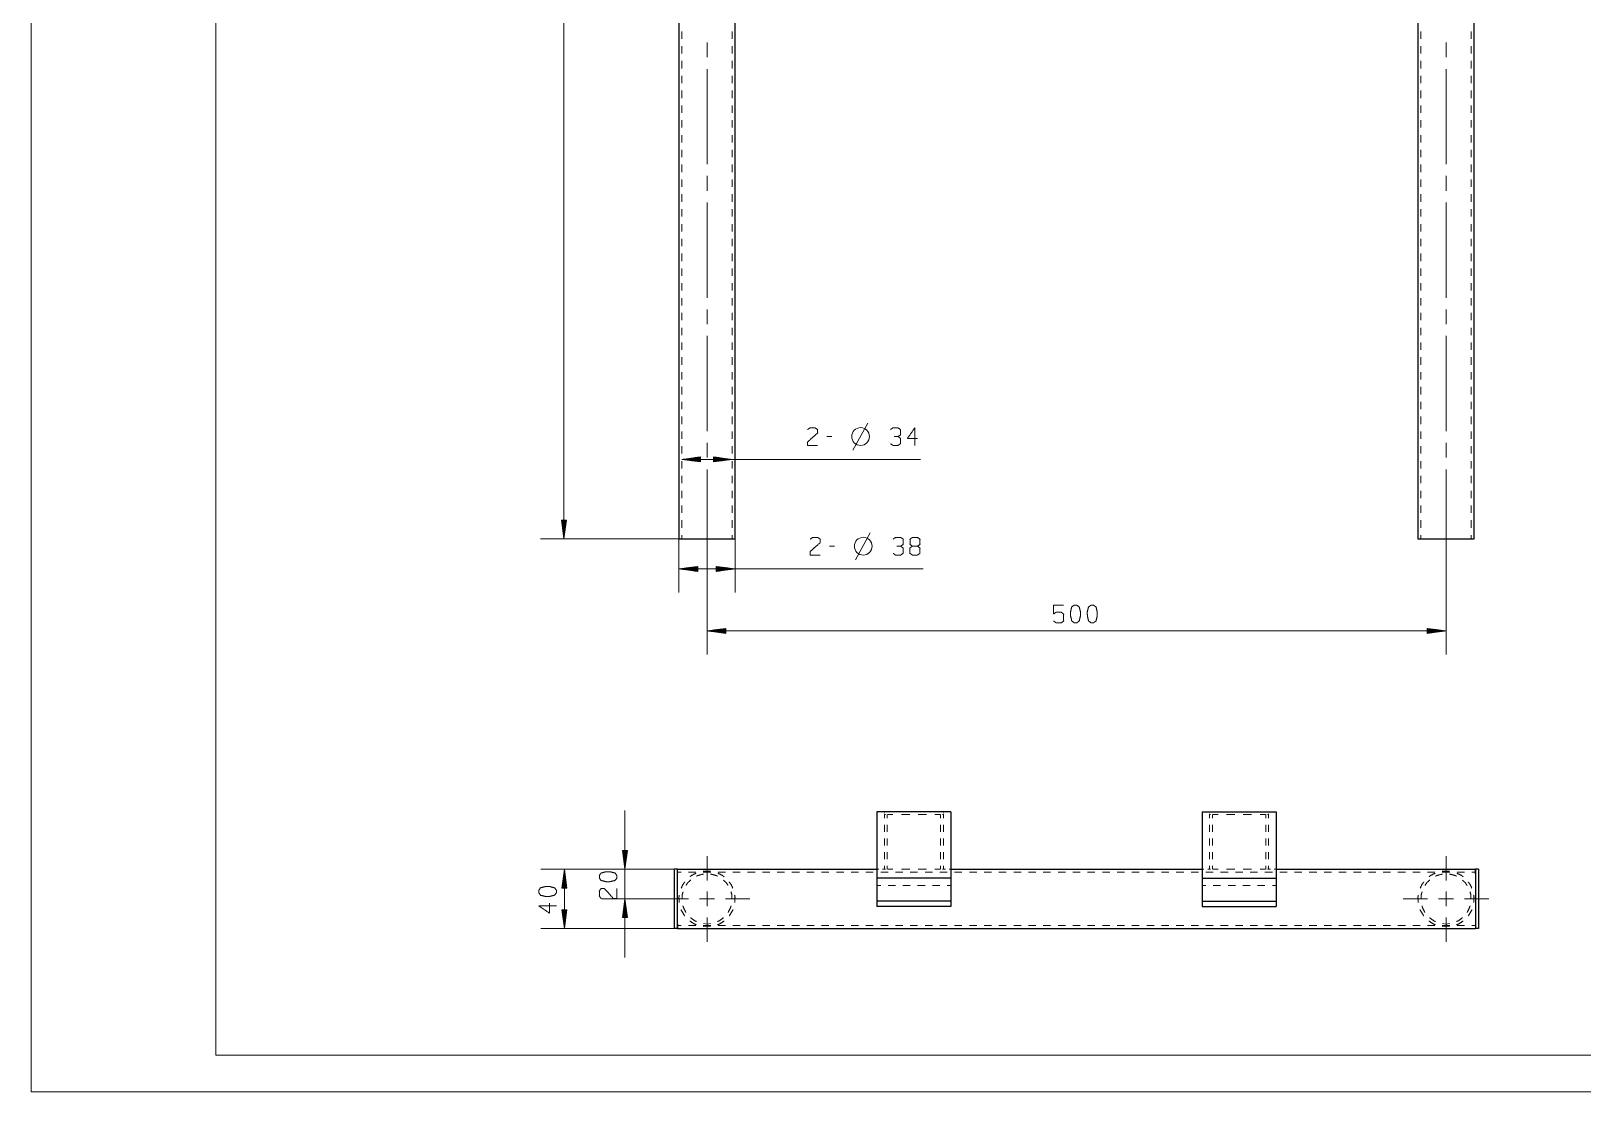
# Model space of a CAD drawing. Header units: millimetres. Extents: x 0 to 420, y 0 to 297.
# Drawn here: x 0 to 210, y 0 to 143.6 of the extents above; entities that cross this region are included whole.
import ezdxf

# ---------------------------------------------------------------- set-up
doc = ezdxf.new("R2010")
doc.units = ezdxf.units.MM
doc.layers.add('101', color=7, linetype='Continuous', true_color=0xffffff)

msp = doc.modelspace()

# ---------------------------------------------------------------- linework, layer by layer
at = {"layer": '101', "color": 133, "linetype": 'Continuous', "lineweight": 18}
for p, q in [((0, 297), (0, 0)), ((25, 292), (25, 5)), ((25, 5), (415, 5)), ((0, 0), (420, 0))]:
    msp.add_line(p, q, dxfattribs=at)
at = {"layer": '101', "color": 22, "linetype": 'Continuous', "lineweight": 18}
for p, q in [((72.1, 74.85), (72.1, 225.25)), ((90.61, 85.94), (88.07, 85.61)), ((88.07, 85.61), (90.61, 85.28)), ((88.07, 85.61), (120.37, 85.61)), ((90.61, 85.64), (88.26, 85.64)), ((90.61, 85.58), (88.26, 85.58)), ((90.61, 85.69), (88.65, 85.69)), ((90.61, 85.53), (88.65, 85.53)), ((90.61, 85.74), (89.03, 85.74)), ((90.61, 85.48), (89.03, 85.48)), ((90.61, 85.79), (89.42, 85.79)), ((90.61, 85.43), (89.42, 85.43)), ((90.61, 85.84), (89.8, 85.84)), ((90.61, 85.38), (89.8, 85.38)), ((90.61, 85.89), (90.19, 85.89)), ((90.61, 85.33), (90.19, 85.33)), ((90.61, 85.94), (90.58, 85.94)), ((90.61, 85.94), (90.58, 85.94)), ((90.61, 85.28), (90.58, 85.28)), ((90.61, 85.28), (90.58, 85.28)), ((90.61, 85.28), (90.61, 85.94)), ((92.33, 85.94), (92.36, 85.94)), ((92.33, 85.94), (92.36, 85.94)), ((92.33, 85.94), (92.33, 85.28)), ((94.87, 85.61), (92.33, 85.94)), ((92.33, 85.89), (92.75, 85.89)), ((92.33, 85.84), (93.13, 85.84)), ((92.33, 85.79), (93.52, 85.79)), ((92.33, 85.74), (93.9, 85.74)), ((92.33, 85.69), (94.29, 85.69)), ((92.33, 85.64), (94.67, 85.64)), ((92.33, 85.28), (94.87, 85.61)), ((92.33, 85.58), (94.67, 85.58)), ((92.33, 85.53), (94.29, 85.53)), ((92.33, 85.48), (93.9, 85.48)), ((92.33, 85.43), (93.52, 85.43)), ((92.33, 85.38), (93.13, 85.38)), ((92.33, 85.33), (92.75, 85.33)), ((92.33, 85.28), (92.36, 85.28)), ((92.33, 85.28), (92.36, 85.28)), ((72.44, 77.39), (71.77, 77.39)), ((71.77, 77.39), (72.1, 74.85)), ((71.77, 77.39), (71.77, 77.36)), ((71.77, 77.39), (71.77, 77.36)), ((71.82, 77.39), (71.82, 76.97)), ((71.87, 77.39), (71.87, 76.59)), ((71.93, 77.39), (71.93, 76.2)), ((71.98, 77.39), (71.98, 75.82)), ((72.03, 77.39), (72.03, 75.43)), ((72.08, 77.39), (72.08, 75.04)), ((72.1, 74.85), (72.44, 77.39)), ((72.13, 77.39), (72.13, 75.04)), ((72.18, 77.39), (72.18, 75.43)), ((72.23, 77.39), (72.23, 75.82)), ((72.28, 77.39), (72.28, 76.2)), ((72.33, 77.39), (72.33, 76.59)), ((72.38, 77.39), (72.38, 76.97)), ((72.43, 77.39), (72.43, 77.36)), ((72.43, 77.39), (72.43, 77.36)), ((87.67, 74.85), (68.93, 74.85)), ((87.67, 74.85), (87.67, 67.6)), ((95.27, 74.85), (95.27, 67.6)), ((90.21, 71.11), (87.67, 70.78)), ((87.67, 70.78), (120.72, 70.78)), ((87.67, 70.78), (90.21, 70.44)), ((90.21, 70.8), (87.86, 70.8)), ((90.21, 70.75), (87.86, 70.75)), ((90.21, 70.85), (88.25, 70.85)), ((90.21, 70.7), (88.25, 70.7)), ((90.21, 70.91), (88.63, 70.91)), ((90.21, 70.65), (88.63, 70.65)), ((90.21, 70.96), (89.02, 70.96)), ((90.21, 70.6), (89.02, 70.6)), ((90.21, 71.01), (89.4, 71.01)), ((90.21, 70.55), (89.4, 70.55)), ((90.21, 71.06), (89.79, 71.06)), ((90.21, 70.5), (89.79, 70.5)), ((90.21, 71.11), (90.18, 71.11)), ((90.21, 71.11), (90.18, 71.11)), ((90.21, 70.45), (90.18, 70.45)), ((90.21, 70.45), (90.18, 70.45)), ((90.21, 70.44), (90.21, 71.11)), ((91.47, 71.38), (91.47, 59.22)), ((92.73, 71.11), (92.76, 71.11)), ((92.73, 71.11), (92.76, 71.11)), ((92.73, 71.11), (92.73, 70.44)), ((95.27, 70.78), (92.73, 71.11)), ((92.73, 71.06), (93.15, 71.06)), ((92.73, 71.01), (93.53, 71.01)), ((92.73, 70.96), (93.92, 70.96)), ((92.73, 70.91), (94.3, 70.91)), ((92.73, 70.85), (94.69, 70.85)), ((92.73, 70.8), (95.07, 70.8)), ((92.73, 70.44), (95.27, 70.78)), ((92.73, 70.75), (95.07, 70.75)), ((92.73, 70.7), (94.69, 70.7)), ((92.73, 70.65), (94.3, 70.65)), ((92.73, 70.6), (93.92, 70.6)), ((92.73, 70.55), (93.53, 70.55)), ((92.73, 70.5), (93.15, 70.5)), ((92.73, 70.45), (92.76, 70.45)), ((92.73, 70.45), (92.76, 70.45)), ((191.47, 71.38), (191.47, 59.22)), ((94.01, 62.73), (91.47, 62.4)), ((91.47, 62.4), (191.47, 62.4)), ((91.47, 62.4), (94.01, 62.06)), ((94.01, 62.42), (91.66, 62.42)), ((94.01, 62.37), (91.66, 62.37)), ((94.01, 62.47), (92.05, 62.47)), ((94.01, 62.32), (92.05, 62.32)), ((94.01, 62.52), (92.43, 62.52)), ((94.01, 62.27), (92.43, 62.27)), ((94.01, 62.58), (92.82, 62.58)), ((94.01, 62.22), (92.82, 62.22)), ((94.01, 62.63), (93.2, 62.63)), ((94.01, 62.17), (93.2, 62.17)), ((94.01, 62.68), (93.59, 62.68)), ((94.01, 62.12), (93.59, 62.12)), ((94.01, 62.73), (93.98, 62.73)), ((94.01, 62.73), (93.98, 62.73)), ((94.01, 62.07), (93.98, 62.07)), ((94.01, 62.07), (93.98, 62.07)), ((94.01, 62.06), (94.01, 62.73)), ((191.47, 62.4), (188.93, 62.73)), ((188.93, 62.73), (188.93, 62.06)), ((188.93, 62.73), (188.96, 62.73)), ((188.93, 62.73), (188.96, 62.73)), ((188.93, 62.68), (189.35, 62.68)), ((188.93, 62.63), (189.73, 62.63)), ((188.93, 62.58), (190.12, 62.58)), ((188.93, 62.52), (190.5, 62.52)), ((188.93, 62.47), (190.89, 62.47)), ((188.93, 62.42), (191.27, 62.42)), ((188.93, 62.06), (191.47, 62.4)), ((188.93, 62.37), (191.27, 62.37)), ((188.93, 62.32), (190.89, 62.32)), ((188.93, 62.27), (190.5, 62.27)), ((188.93, 62.22), (190.12, 62.22)), ((188.93, 62.17), (189.73, 62.17)), ((188.93, 62.12), (189.35, 62.12)), ((188.93, 62.07), (188.96, 62.07)), ((188.93, 62.07), (188.96, 62.07)), ((80.37, 38.07), (80.37, 18.19)), ((80.03, 32.67), (80.37, 30.13)), ((80.7, 32.67), (80.03, 32.67)), ((80.04, 32.67), (80.04, 32.64)), ((80.04, 32.67), (80.04, 32.64)), ((80.09, 32.67), (80.09, 32.25)), ((80.14, 32.67), (80.14, 31.86)), ((80.19, 32.67), (80.19, 31.48)), ((80.24, 32.67), (80.24, 31.09)), ((80.29, 32.67), (80.29, 30.71)), ((80.34, 32.67), (80.34, 30.32)), ((80.37, 30.13), (80.7, 32.67)), ((80.39, 32.67), (80.39, 30.32)), ((80.45, 32.67), (80.45, 30.71)), ((80.5, 32.67), (80.5, 31.09)), ((80.55, 32.67), (80.55, 31.48)), ((80.6, 32.67), (80.6, 31.86)), ((80.65, 32.67), (80.65, 32.25)), ((80.7, 32.67), (80.7, 32.64)), ((80.7, 32.67), (80.7, 32.64)), ((87.07, 30.13), (69, 30.13)), ((72.18, 30.13), (71.84, 27.59)), ((72.1, 27.59), (72.1, 29.55)), ((72.15, 27.59), (72.15, 29.93)), ((72.51, 27.59), (72.18, 30.13)), ((72.18, 22.13), (72.18, 30.13)), ((72.2, 27.59), (72.2, 29.93)), ((72.25, 27.59), (72.25, 29.55)), ((87.07, 30.13), (77.19, 30.13)), ((71.84, 27.59), (72.51, 27.59)), ((71.85, 27.59), (71.85, 27.62)), ((71.85, 27.59), (71.85, 27.62)), ((71.9, 27.59), (71.9, 28.01)), ((71.95, 27.59), (71.95, 28.39)), ((72, 27.59), (72, 28.78)), ((72.05, 27.59), (72.05, 29.16)), ((72.31, 27.59), (72.31, 29.16)), ((72.36, 27.59), (72.36, 28.78)), ((72.41, 27.59), (72.41, 28.39)), ((72.46, 27.59), (72.46, 28.01)), ((72.51, 27.59), (72.51, 27.62)), ((72.51, 27.59), (72.51, 27.62)), ((85.67, 26.13), (77.19, 26.13)), ((80.37, 26.13), (80.03, 23.59)), ((80.29, 23.59), (80.29, 25.55)), ((80.34, 23.59), (80.34, 25.93)), ((80.7, 23.59), (80.37, 26.13)), ((80.39, 23.59), (80.39, 25.93)), ((80.45, 23.59), (80.45, 25.55)), ((72.51, 24.67), (71.84, 24.67)), ((71.84, 24.67), (72.18, 22.13)), ((71.85, 24.67), (71.85, 24.64)), ((71.85, 24.67), (71.85, 24.64)), ((71.9, 24.67), (71.9, 24.25)), ((71.95, 24.67), (71.95, 23.86)), ((72, 24.67), (72, 23.48)), ((72.05, 24.67), (72.05, 23.09)), ((72.1, 24.67), (72.1, 22.71)), ((72.15, 24.67), (72.15, 22.32)), ((72.18, 22.13), (72.51, 24.67)), ((72.2, 24.67), (72.2, 22.32)), ((72.25, 24.67), (72.25, 22.71)), ((72.31, 24.67), (72.31, 23.09)), ((72.36, 24.67), (72.36, 23.48)), ((72.41, 24.67), (72.41, 23.86)), ((72.46, 24.67), (72.46, 24.25)), ((72.51, 24.67), (72.51, 24.64)), ((72.51, 24.67), (72.51, 24.64)), ((80.03, 23.59), (80.7, 23.59)), ((80.04, 23.59), (80.04, 23.62)), ((80.04, 23.59), (80.04, 23.62)), ((80.09, 23.59), (80.09, 24.01)), ((80.14, 23.59), (80.14, 24.39)), ((80.19, 23.59), (80.19, 24.78)), ((80.24, 23.59), (80.24, 25.16)), ((80.5, 23.59), (80.5, 25.16)), ((80.55, 23.59), (80.55, 24.78)), ((80.6, 23.59), (80.6, 24.39)), ((80.65, 23.59), (80.65, 24.01)), ((80.7, 23.59), (80.7, 23.62)), ((80.7, 23.59), (80.7, 23.62)), ((87.07, 22.13), (69, 22.13))]:
    msp.add_line(p, q, dxfattribs=at)
at = {"layer": '101', "color": 92, "linetype": 'Continuous', "lineweight": 25}
for p, q in [((87.67, 225.25), (87.67, 74.85)), ((95.27, 74.85), (95.27, 225.25)), ((187.67, 225.25), (187.67, 74.85)), ((195.27, 74.85), (195.27, 225.25)), ((114.47, 37.93), (114.47, 29.93)), ((124.47, 37.93), (114.47, 37.93)), ((124.47, 37.93), (124.47, 29.93)), ((158.47, 37.93), (168.47, 37.93)), ((158.47, 37.93), (158.47, 29.93)), ((168.47, 37.93), (168.47, 29.93)), ((87.47, 30.13), (114.47, 30.13)), ((87.47, 22.73), (87.47, 29.53)), ((124.47, 30.13), (158.47, 30.13)), ((168.47, 30.13), (195.47, 30.13)), ((195.47, 29.53), (195.47, 22.73)), ((124.47, 28.93), (114.47, 28.93)), ((114.47, 28.34), (114.47, 25.81)), ((124.47, 28.34), (124.47, 25.81)), ((158.47, 28.93), (168.47, 28.93)), ((158.47, 28.34), (158.47, 25.81)), ((168.47, 28.34), (168.47, 25.81)), ((114.47, 25.81), (114.47, 25.1)), ((124.47, 25.81), (114.47, 25.81)), ((124.47, 25.81), (124.47, 25.1)), ((158.47, 25.81), (168.47, 25.81)), ((158.47, 25.81), (158.47, 25.1)), ((168.47, 25.81), (168.47, 25.1)), ((124.47, 25.1), (114.47, 25.1)), ((158.47, 25.1), (168.47, 25.1)), ((87.47, 22.13), (195.47, 22.13))]:
    msp.add_line(p, q, dxfattribs=at)
at = {"layer": '101', "color": 53, "linetype": 'Continuous', "lineweight": 18}
for p, q in [((88.07, 143.53), (88.07, 142.53)), ((94.87, 142.53), (94.87, 143.53)), ((188.07, 143.53), (188.07, 142.53)), ((194.87, 142.53), (194.87, 143.53)), ((88.07, 141.53), (88.07, 140.53)), ((94.87, 140.53), (94.87, 141.53)), ((188.07, 141.53), (188.07, 140.53)), ((194.87, 140.53), (194.87, 141.53)), ((88.07, 139.52), (88.07, 138.52)), ((94.87, 138.52), (94.87, 139.52)), ((188.07, 139.52), (188.07, 138.52)), ((194.87, 138.52), (194.87, 139.52)), ((88.07, 137.52), (88.07, 136.52)), ((94.87, 136.52), (94.87, 137.52)), ((188.07, 137.52), (188.07, 136.52)), ((194.87, 136.52), (194.87, 137.52)), ((88.07, 135.51), (88.07, 134.51)), ((94.87, 134.51), (94.87, 135.51)), ((188.07, 135.51), (188.07, 134.51)), ((194.87, 134.51), (194.87, 135.51)), ((88.07, 133.51), (88.07, 132.5)), ((94.87, 132.5), (94.87, 133.51)), ((188.07, 133.51), (188.07, 132.5)), ((194.87, 132.5), (194.87, 133.51)), ((88.07, 131.5), (88.07, 130.5)), ((94.87, 130.5), (94.87, 131.5)), ((188.07, 131.5), (188.07, 130.5)), ((194.87, 130.5), (194.87, 131.5)), ((88.07, 129.5), (88.07, 128.49)), ((94.87, 128.49), (94.87, 129.5)), ((188.07, 129.5), (188.07, 128.49)), ((194.87, 128.49), (194.87, 129.5)), ((88.07, 127.49), (88.07, 126.49)), ((94.87, 126.49), (94.87, 127.49)), ((188.07, 127.49), (188.07, 126.49)), ((194.87, 126.49), (194.87, 127.49)), ((88.07, 125.49), (88.07, 124.48)), ((94.87, 124.48), (94.87, 125.49)), ((188.07, 125.49), (188.07, 124.48)), ((194.87, 124.48), (194.87, 125.49)), ((88.07, 123.48), (88.07, 122.48)), ((94.87, 122.48), (94.87, 123.48)), ((188.07, 123.48), (188.07, 122.48)), ((194.87, 122.48), (194.87, 123.48)), ((88.07, 121.48), (88.07, 120.47)), ((94.87, 120.47), (94.87, 121.48)), ((188.07, 121.48), (188.07, 120.47)), ((194.87, 120.47), (194.87, 121.48)), ((88.07, 119.47), (88.07, 118.47)), ((94.87, 118.47), (94.87, 119.47)), ((188.07, 119.47), (188.07, 118.47)), ((194.87, 118.47), (194.87, 119.47)), ((88.07, 117.46), (88.07, 116.46)), ((94.87, 116.46), (94.87, 117.46)), ((188.07, 117.46), (188.07, 116.46)), ((194.87, 116.46), (194.87, 117.46)), ((88.07, 115.46), (88.07, 114.46)), ((88.07, 113.45), (88.07, 112.45)), ((94.87, 114.46), (94.87, 115.46)), ((94.87, 112.45), (94.87, 113.45)), ((188.07, 115.46), (188.07, 114.46)), ((188.07, 113.45), (188.07, 112.45)), ((194.87, 114.46), (194.87, 115.46)), ((194.87, 112.45), (194.87, 113.45)), ((88.07, 111.45), (88.07, 110.45)), ((94.87, 110.45), (94.87, 111.45)), ((188.07, 111.45), (188.07, 110.45)), ((194.87, 110.45), (194.87, 111.45)), ((88.07, 109.44), (88.07, 108.44)), ((94.87, 108.44), (94.87, 109.44)), ((188.07, 109.44), (188.07, 108.44)), ((194.87, 108.44), (194.87, 109.44)), ((88.07, 107.44), (88.07, 106.44)), ((94.87, 106.44), (94.87, 107.44)), ((188.07, 107.44), (188.07, 106.44)), ((194.87, 106.44), (194.87, 107.44)), ((88.07, 105.43), (88.07, 104.43)), ((94.87, 104.43), (94.87, 105.43)), ((188.07, 105.43), (188.07, 104.43)), ((194.87, 104.43), (194.87, 105.43)), ((88.07, 103.43), (88.07, 102.42)), ((94.87, 102.42), (94.87, 103.43)), ((188.07, 103.43), (188.07, 102.42)), ((194.87, 102.42), (194.87, 103.43)), ((88.07, 101.42), (88.07, 100.42)), ((94.87, 100.42), (94.87, 101.42)), ((188.07, 101.42), (188.07, 100.42)), ((194.87, 100.42), (194.87, 101.42)), ((88.07, 99.42), (88.07, 98.41)), ((94.87, 98.41), (94.87, 99.42)), ((188.07, 99.42), (188.07, 98.41)), ((194.87, 98.41), (194.87, 99.42)), ((88.07, 97.41), (88.07, 96.41)), ((94.87, 96.41), (94.87, 97.41)), ((188.07, 97.41), (188.07, 96.41)), ((194.87, 96.41), (194.87, 97.41)), ((88.07, 95.41), (88.07, 94.4)), ((94.87, 94.4), (94.87, 95.41)), ((188.07, 95.41), (188.07, 94.4)), ((194.87, 94.4), (194.87, 95.41)), ((88.07, 93.4), (88.07, 92.4)), ((94.87, 92.4), (94.87, 93.4)), ((188.07, 93.4), (188.07, 92.4)), ((194.87, 92.4), (194.87, 93.4)), ((88.07, 91.4), (88.07, 90.39)), ((94.87, 90.39), (94.87, 91.4)), ((188.07, 91.4), (188.07, 90.39)), ((194.87, 90.39), (194.87, 91.4)), ((88.07, 89.39), (88.07, 88.39)), ((94.87, 88.39), (94.87, 89.39)), ((188.07, 89.39), (188.07, 88.39)), ((194.87, 88.39), (194.87, 89.39)), ((88.07, 87.38), (88.07, 86.38)), ((94.87, 86.38), (94.87, 87.38)), ((188.07, 87.38), (188.07, 86.38)), ((194.87, 86.38), (194.87, 87.38)), ((88.07, 85.38), (88.07, 84.38)), ((94.87, 84.38), (94.87, 85.38)), ((188.07, 85.38), (188.07, 84.38)), ((194.87, 84.38), (194.87, 85.38)), ((88.07, 83.37), (88.07, 82.37)), ((94.87, 82.37), (94.87, 83.37)), ((188.07, 83.37), (188.07, 82.37)), ((194.87, 82.37), (194.87, 83.37)), ((88.07, 81.37), (88.07, 80.37)), ((94.87, 80.37), (94.87, 81.37)), ((188.07, 81.37), (188.07, 80.37)), ((194.87, 80.37), (194.87, 81.37)), ((88.07, 79.36), (88.07, 78.36)), ((94.87, 78.36), (94.87, 79.36)), ((188.07, 79.36), (188.07, 78.36)), ((194.87, 78.36), (194.87, 79.36)), ((88.07, 77.36), (88.07, 76.36)), ((94.87, 76.36), (94.87, 77.36)), ((188.07, 77.36), (188.07, 76.36)), ((194.87, 76.36), (194.87, 77.36)), ((88.07, 75.35), (88.07, 74.85)), ((94.87, 74.85), (94.87, 75.35)), ((188.07, 75.35), (188.07, 74.85)), ((194.87, 74.85), (194.87, 75.35)), ((115.47, 37.93), (115.47, 37.83)), ((123.47, 37.93), (123.47, 37.83)), ((159.47, 37.83), (159.47, 37.93)), ((167.47, 37.83), (167.47, 37.93)), ((115.47, 37.63), (115.47, 37.53)), ((115.47, 37.53), (115.62, 37.53)), ((115.47, 37.07), (115.47, 37.53)), ((115.62, 37.53), (115.47, 37.53)), ((115.47, 35.22), (115.47, 36.14)), ((115.87, 37.07), (115.87, 37.53)), ((115.87, 35.22), (115.87, 36.14)), ((116.07, 37.53), (115.92, 37.53)), ((115.92, 37.53), (116.07, 37.53)), ((116.63, 37.53), (116.07, 37.53)), ((116.07, 37.53), (116.63, 37.53)), ((117.77, 37.53), (118.9, 37.53)), ((118.9, 37.53), (117.77, 37.53)), ((121.17, 37.53), (120.03, 37.53)), ((120.03, 37.53), (121.17, 37.53)), ((122.3, 37.53), (122.87, 37.53)), ((122.87, 37.53), (122.3, 37.53)), ((122.87, 37.53), (123.02, 37.53)), ((123.02, 37.53), (122.87, 37.53)), ((123.07, 37.53), (123.07, 37.07)), ((123.07, 36.14), (123.07, 35.22)), ((123.47, 37.53), (123.32, 37.53)), ((123.32, 37.53), (123.47, 37.53)), ((123.47, 37.63), (123.47, 37.53)), ((123.47, 37.53), (123.47, 37.07)), ((123.47, 36.14), (123.47, 35.22)), ((159.47, 37.53), (159.47, 37.63)), ((159.62, 37.53), (159.47, 37.53)), ((159.47, 37.07), (159.47, 37.53)), ((159.47, 37.53), (159.62, 37.53)), ((159.47, 35.22), (159.47, 36.14)), ((159.87, 37.07), (159.87, 37.53)), ((159.87, 35.22), (159.87, 36.14)), ((160.07, 37.53), (159.92, 37.53)), ((159.92, 37.53), (160.07, 37.53)), ((160.63, 37.53), (160.07, 37.53)), ((160.07, 37.53), (160.63, 37.53)), ((162.9, 37.53), (161.77, 37.53)), ((161.77, 37.53), (162.9, 37.53)), ((165.17, 37.53), (164.03, 37.53)), ((164.03, 37.53), (165.17, 37.53)), ((166.87, 37.53), (166.3, 37.53)), ((166.3, 37.53), (166.87, 37.53)), ((167.02, 37.53), (166.87, 37.53)), ((166.87, 37.53), (167.02, 37.53)), ((167.07, 37.53), (167.07, 37.07)), ((167.07, 36.14), (167.07, 35.22)), ((167.47, 37.53), (167.32, 37.53)), ((167.32, 37.53), (167.47, 37.53)), ((167.47, 37.53), (167.47, 37.63)), ((167.47, 37.53), (167.47, 37.07)), ((167.47, 36.14), (167.47, 35.22)), ((115.47, 33.37), (115.47, 34.29)), ((115.87, 33.37), (115.87, 34.29)), ((123.07, 34.29), (123.07, 33.37)), ((123.47, 34.29), (123.47, 33.37)), ((159.47, 33.37), (159.47, 34.29)), ((159.87, 33.37), (159.87, 34.29)), ((167.07, 34.29), (167.07, 33.37)), ((167.47, 34.29), (167.47, 33.37)), ((115.47, 31.52), (115.47, 32.44)), ((115.87, 31.52), (115.87, 32.44)), ((123.07, 32.44), (123.07, 31.52)), ((123.47, 32.44), (123.47, 31.52)), ((159.47, 31.52), (159.47, 32.44)), ((159.87, 31.52), (159.87, 32.44)), ((167.07, 32.44), (167.07, 31.52)), ((167.47, 32.44), (167.47, 31.52)), ((87.47, 29.73), (87.97, 29.73)), ((88.97, 29.73), (89.97, 29.73)), ((90.97, 29.73), (91.97, 29.73)), ((92.97, 29.73), (93.97, 29.73)), ((94.97, 29.73), (95.97, 29.73)), ((96.97, 29.73), (97.97, 29.73)), ((98.97, 29.73), (99.97, 29.73)), ((100.97, 29.73), (101.97, 29.73)), ((102.97, 29.73), (103.97, 29.73)), ((104.97, 29.73), (105.97, 29.73)), ((106.97, 29.73), (107.97, 29.73)), ((108.97, 29.73), (109.97, 29.73)), ((110.97, 29.73), (111.97, 29.73)), ((112.97, 29.73), (113.97, 29.73)), ((114.47, 30.13), (114.72, 30.13)), ((114.97, 29.73), (115.97, 29.73)), ((115.22, 30.13), (115.47, 30.13)), ((115.47, 30.13), (115.47, 30.59)), ((115.62, 30.13), (115.47, 30.13)), ((115.87, 30.13), (115.87, 30.59)), ((116.07, 30.13), (115.92, 30.13)), ((116.07, 30.13), (116.63, 30.13)), ((116.97, 29.73), (117.97, 29.73)), ((117.77, 30.13), (118.9, 30.13)), ((118.97, 29.73), (119.97, 29.73)), ((120.03, 30.13), (121.17, 30.13)), ((120.97, 29.73), (121.97, 29.73)), ((122.3, 30.13), (122.87, 30.13)), ((123.02, 30.13), (122.87, 30.13)), ((122.97, 29.73), (123.97, 29.73)), ((123.07, 30.59), (123.07, 30.13)), ((123.47, 30.13), (123.32, 30.13)), ((123.47, 30.59), (123.47, 30.13)), ((123.47, 30.13), (123.72, 30.13)), ((124.22, 30.13), (124.47, 30.13)), ((124.97, 29.73), (125.97, 29.73)), ((126.97, 29.73), (127.97, 29.73)), ((128.97, 29.73), (129.97, 29.73)), ((130.97, 29.73), (131.97, 29.73)), ((132.97, 29.73), (133.97, 29.73)), ((134.97, 29.73), (135.97, 29.73)), ((136.97, 29.73), (137.97, 29.73)), ((138.97, 29.73), (139.97, 29.73)), ((140.97, 29.73), (141.97, 29.73)), ((142.97, 29.73), (143.97, 29.73)), ((144.97, 29.73), (145.97, 29.73)), ((146.97, 29.73), (147.97, 29.73)), ((148.97, 29.73), (149.97, 29.73)), ((150.97, 29.73), (151.97, 29.73)), ((152.97, 29.73), (153.97, 29.73)), ((154.97, 29.73), (155.97, 29.73)), ((156.97, 29.73), (157.97, 29.73)), ((158.47, 30.13), (158.72, 30.13)), ((158.97, 29.73), (159.97, 29.73)), ((159.22, 30.13), (159.47, 30.13)), ((159.47, 30.13), (159.47, 30.59)), ((159.62, 30.13), (159.47, 30.13)), ((159.87, 30.13), (159.87, 30.59)), ((160.07, 30.13), (159.92, 30.13)), ((160.07, 30.13), (160.63, 30.13)), ((160.97, 29.73), (161.97, 29.73)), ((161.77, 30.13), (162.9, 30.13)), ((162.97, 29.73), (163.97, 29.73)), ((164.03, 30.13), (165.17, 30.13)), ((164.97, 29.73), (165.97, 29.73)), ((166.3, 30.13), (166.87, 30.13)), ((167.02, 30.13), (166.87, 30.13)), ((166.97, 29.73), (167.97, 29.73)), ((167.07, 30.59), (167.07, 30.13)), ((167.47, 30.13), (167.32, 30.13)), ((167.47, 30.59), (167.47, 30.13)), ((167.47, 30.13), (167.72, 30.13)), ((168.22, 30.13), (168.47, 30.13)), ((168.97, 29.73), (169.97, 29.73)), ((170.97, 29.73), (171.97, 29.73)), ((172.97, 29.73), (173.97, 29.73)), ((174.97, 29.73), (175.97, 29.73)), ((176.97, 29.73), (177.97, 29.73)), ((178.97, 29.73), (179.97, 29.73)), ((180.97, 29.73), (181.97, 29.73)), ((182.97, 29.73), (183.97, 29.73)), ((184.97, 29.73), (185.97, 29.73)), ((186.97, 29.73), (187.97, 29.73)), ((188.97, 29.73), (189.97, 29.73)), ((190.97, 29.73), (191.97, 29.73)), ((192.97, 29.73), (193.97, 29.73)), ((194.97, 29.73), (195.47, 29.73)), ((114.97, 27.93), (114.47, 27.93)), ((116.97, 27.93), (115.97, 27.93)), ((118.97, 27.93), (117.97, 27.93)), ((120.97, 27.93), (119.97, 27.93)), ((122.97, 27.93), (121.97, 27.93)), ((124.47, 27.93), (123.97, 27.93)), ((158.47, 27.93), (158.97, 27.93)), ((159.97, 27.93), (160.97, 27.93)), ((161.97, 27.93), (162.97, 27.93)), ((163.97, 27.93), (164.97, 27.93)), ((165.97, 27.93), (166.97, 27.93)), ((167.97, 27.93), (168.47, 27.93)), ((87.47, 22.53), (87.97, 22.53)), ((88.97, 22.53), (89.97, 22.53)), ((90.97, 22.53), (91.97, 22.53)), ((90.97, 22.39), (91.47, 22.33)), ((90.99, 22.79), (91.47, 22.73)), ((91.47, 22.73), (91.95, 22.79)), ((91.47, 22.33), (91.96, 22.39)), ((92.97, 22.53), (93.97, 22.53)), ((94.97, 22.53), (95.97, 22.53)), ((96.97, 22.53), (97.97, 22.53)), ((98.97, 22.53), (99.97, 22.53)), ((100.97, 22.53), (101.97, 22.53)), ((102.97, 22.53), (103.97, 22.53)), ((104.97, 22.53), (105.97, 22.53)), ((106.97, 22.53), (107.97, 22.53)), ((108.97, 22.53), (109.97, 22.53)), ((110.97, 22.53), (111.97, 22.53)), ((112.97, 22.53), (113.97, 22.53)), ((114.97, 22.53), (115.97, 22.53)), ((116.97, 22.53), (117.97, 22.53)), ((118.97, 22.53), (119.97, 22.53)), ((120.97, 22.53), (121.97, 22.53)), ((122.97, 22.53), (123.97, 22.53)), ((124.97, 22.53), (125.97, 22.53)), ((126.97, 22.53), (127.97, 22.53)), ((128.97, 22.53), (129.97, 22.53)), ((130.97, 22.53), (131.97, 22.53)), ((132.97, 22.53), (133.97, 22.53)), ((134.97, 22.53), (135.97, 22.53)), ((136.97, 22.53), (137.97, 22.53)), ((138.97, 22.53), (139.97, 22.53)), ((140.97, 22.53), (141.97, 22.53)), ((142.97, 22.53), (143.97, 22.53)), ((144.97, 22.53), (145.97, 22.53)), ((146.97, 22.53), (147.97, 22.53)), ((148.97, 22.53), (149.97, 22.53)), ((150.97, 22.53), (151.97, 22.53)), ((152.97, 22.53), (153.97, 22.53)), ((154.97, 22.53), (155.97, 22.53)), ((156.97, 22.53), (157.97, 22.53)), ((158.97, 22.53), (159.97, 22.53)), ((160.97, 22.53), (161.97, 22.53)), ((162.97, 22.53), (163.97, 22.53)), ((164.97, 22.53), (165.97, 22.53)), ((166.97, 22.53), (167.97, 22.53)), ((168.97, 22.53), (169.97, 22.53)), ((170.97, 22.53), (171.97, 22.53)), ((172.97, 22.53), (173.97, 22.53)), ((174.97, 22.53), (175.97, 22.53)), ((176.97, 22.53), (177.97, 22.53)), ((178.97, 22.53), (179.97, 22.53)), ((180.97, 22.53), (181.97, 22.53)), ((182.97, 22.53), (183.97, 22.53)), ((184.97, 22.53), (185.97, 22.53)), ((186.97, 22.53), (187.97, 22.53)), ((188.97, 22.53), (189.97, 22.53)), ((190.97, 22.53), (191.97, 22.53)), ((190.97, 22.39), (191.47, 22.33)), ((190.99, 22.79), (191.47, 22.73)), ((191.47, 22.73), (191.95, 22.79)), ((191.47, 22.33), (191.96, 22.39)), ((192.97, 22.53), (193.97, 22.53)), ((194.97, 22.53), (195.47, 22.53))]:
    msp.add_line(p, q, dxfattribs=at)
at = {"layer": '101', "color": 151, "linetype": 'Continuous', "lineweight": 18}
for p, q in [((91.47, 140.02), (91.47, 142.03)), ((191.47, 140.02), (191.47, 142.03)), ((91.47, 125.55), (91.47, 138.43)), ((191.47, 125.55), (191.47, 138.43)), ((91.47, 121.96), (91.47, 123.97)), ((191.47, 121.96), (191.47, 123.97)), ((91.47, 107.49), (91.47, 120.37)), ((191.47, 107.49), (191.47, 120.37)), ((91.47, 103.9), (91.47, 105.91)), ((191.47, 103.9), (191.47, 105.91)), ((91.47, 89.44), (91.47, 102.31)), ((191.47, 89.44), (191.47, 102.31)), ((91.47, 85.84), (91.47, 87.85)), ((191.47, 85.84), (191.47, 87.85)), ((91.47, 28.63), (91.47, 31.93)), ((191.47, 28.63), (191.47, 31.93)), ((88.97, 26.13), (85.67, 26.13)), ((90.47, 26.13), (92.47, 26.13)), ((91.47, 25.13), (91.47, 27.13)), ((93.97, 26.13), (97.27, 26.13)), ((188.97, 26.13), (185.67, 26.13)), ((190.47, 26.13), (192.47, 26.13)), ((191.47, 25.13), (191.47, 27.13)), ((193.97, 26.13), (197.27, 26.13)), ((91.47, 23.63), (91.47, 20.33)), ((191.47, 23.63), (191.47, 20.33))]:
    msp.add_line(p, q, dxfattribs=at)
at = {"layer": '101', "color": 72, "linetype": 'Continuous', "lineweight": 18}
for p, q in [((111.21, 86.86), (113.21, 90.51)), ((108.37, 88.7), (107.7, 88.7)), ((111.57, 72.03), (113.57, 75.68)), ((108.73, 73.86), (108.06, 73.86))]:
    msp.add_line(p, q, dxfattribs=at)
at = {"layer": '101', "color": 72, "linetype": 'Continuous', "lineweight": 25}
for p, q in [((87.47, 30.13), (87.07, 30.13)), ((87.07, 22.73), (87.07, 29.53)), ((87.47, 22.73), (87.47, 29.53)), ((195.87, 30.13), (195.47, 30.13)), ((195.47, 29.53), (195.47, 22.73)), ((195.87, 29.53), (195.87, 22.73)), ((87.47, 22.13), (87.07, 22.13)), ((195.87, 22.13), (195.47, 22.13))]:
    msp.add_line(p, q, dxfattribs=at)
at = {"layer": '101', "color": 72, "linetype": 'Continuous', "lineweight": 18}
for centre in [(112.25, 88.7), (112.61, 73.86)]:
    msp.add_circle(centre, 1.2, dxfattribs=at)
for points, knots in [([(105.09, 89.65), (105.41, 89.87), (106.09, 89.87), (106.43, 89.65), (106.43, 89.17), (105.07, 87.97), (105.09, 87.5), (106.43, 87.5)], [0, 0, 0.069691, 0.192977, 0.265274, 0.350227, 0.674741, 0.759753, 1, 1]), ([(117.31, 88.7), (117.65, 88.92), (117.65, 89.65), (117.31, 89.87), (116.63, 89.87), (116.29, 89.65)], [0, 0, 0.153874, 0.429851, 0.583726, 0.846126, 1, 1]), ([(116.31, 87.72), (116.63, 87.5), (117.31, 87.5), (117.65, 87.72), (117.65, 88.45), (117.31, 88.7), (116.8, 88.7)], [0, 0, 0.12412, 0.34369, 0.472447, 0.703377, 0.836731, 1, 1]), ([(119.93, 88.45), (118.58, 88.45), (119.59, 89.87), (119.59, 87.5)], [0, 0, 0.245869, 0.565295, 1, 1]), ([(105.45, 74.81), (105.76, 75.04), (106.45, 75.04), (106.79, 74.81), (106.79, 74.34), (105.43, 73.14), (105.45, 72.66), (106.79, 72.66)], [0, 0, 0.069693, 0.192978, 0.265274, 0.350228, 0.674741, 0.759753, 1, 1]), ([(117.67, 73.86), (118.01, 74.09), (118.01, 74.81), (117.67, 75.04), (116.98, 75.04), (116.65, 74.81)], [0, 0, 0.153874, 0.429852, 0.583728, 0.846125, 1, 1]), ([(116.67, 72.89), (116.98, 72.66), (117.67, 72.66), (118.01, 72.89), (118.01, 73.61), (117.67, 73.86), (117.16, 73.86)], [0, 0, 0.124121, 0.343688, 0.472447, 0.703378, 0.836733, 1, 1]), ([(119.26, 73.86), (118.94, 74.09), (118.94, 74.81), (119.26, 75.04), (119.95, 75.04), (120.29, 74.81), (120.29, 74.09), (119.95, 73.86), (119.26, 73.86), (118.92, 73.61), (118.92, 72.91), (119.26, 72.66), (119.95, 72.66), (120.29, 72.89), (120.29, 73.61), (119.95, 73.86)], [0, 0, 0.047573, 0.136085, 0.183658, 0.267815, 0.317166, 0.405677, 0.455028, 0.539185, 0.590297, 0.675756, 0.726869, 0.811026, 0.860376, 0.948888, 1, 1]), ([(138.37, 63.72), (138.71, 63.49), (139.4, 63.49), (139.73, 63.72), (139.73, 64.67), (139.4, 64.92), (138.71, 64.92), (138.37, 64.69), (138.37, 65.87), (139.73, 65.87)], [0, 0, 0.062228, 0.168343, 0.230571, 0.376816, 0.441265, 0.547381, 0.609609, 0.79049, 1, 1]), ([(141.5, 63.49), (141.83, 63.74), (142.01, 64.44), (142.01, 64.92), (141.83, 65.64), (141.5, 65.87), (141.16, 65.87), (140.82, 65.64), (140.65, 64.92), (140.67, 64.44), (140.82, 63.74), (141.16, 63.49), (141.5, 63.49)], [0, 0, 0.067526, 0.183971, 0.260584, 0.380943, 0.446141, 0.500306, 0.565504, 0.685864, 0.762529, 0.87831, 0.945835, 1, 1]), ([(143.77, 63.49), (144.11, 63.74), (144.28, 64.44), (144.28, 64.92), (144.11, 65.64), (143.77, 65.87), (143.44, 65.87), (143.1, 65.64), (142.92, 64.92), (142.94, 64.44), (143.1, 63.74), (143.44, 63.49), (143.77, 63.49)], [0, 0, 0.067526, 0.183971, 0.260583, 0.380942, 0.44614, 0.500306, 0.565504, 0.685863, 0.762528, 0.878308, 0.945834, 1, 1]), ([(79.28, 29.29), (79.03, 29.63), (78.33, 29.81), (77.85, 29.81), (77.13, 29.63), (76.9, 29.29), (76.9, 28.96), (77.13, 28.62), (77.85, 28.45), (78.33, 28.46), (79.03, 28.62), (79.28, 28.96), (79.28, 29.29)], [0, 0, 0.067526, 0.183971, 0.260584, 0.380943, 0.446141, 0.500306, 0.565504, 0.685863, 0.762529, 0.878309, 0.945835, 1, 1]), ([(71.09, 27.29), (70.84, 27.63), (70.14, 27.81), (69.66, 27.81), (68.94, 27.63), (68.71, 27.29), (68.71, 26.96), (68.94, 26.62), (69.66, 26.45), (70.14, 26.46), (70.84, 26.62), (71.09, 26.96), (71.09, 27.29)], [0, 0, 0.067526, 0.183971, 0.260584, 0.380943, 0.446141, 0.500306, 0.565504, 0.685863, 0.762529, 0.878309, 0.945835, 1, 1]), ([(77.13, 26.19), (76.9, 26.51), (76.9, 27.19), (77.13, 27.53), (77.6, 27.53), (78.8, 26.17), (79.28, 26.19), (79.28, 27.53)], [0, 0, 0.069693, 0.192978, 0.265274, 0.350227, 0.67474, 0.759752, 1, 1]), ([(70.14, 25.53), (70.14, 24.19), (68.71, 25.19), (71.09, 25.19)], [0, 0, 0.245869, 0.565295, 1, 1])]:
    msp.add_open_spline(points, degree=1, knots=knots, dxfattribs=at)
at = {"layer": '101', "color": 151, "linetype": 'Continuous', "lineweight": 18}
for points in [[(91.47, 71.38), (91.47, 72.96), (91.47, 84.25)], [(191.47, 71.38), (191.47, 72.96), (191.47, 84.25)]]:
    msp.add_open_spline(points, degree=1, knots=[0, 0, 0.123277, 1, 1], dxfattribs=at)
at = {"layer": '101', "color": 92, "linetype": 'Continuous', "lineweight": 25}
for points, knots in [([(87.67, 74.85), (87.8, 74.85), (88.78, 74.85), (89.57, 74.85), (91.47, 74.85)], [0, 0, 0.034076, 0.292893, 0.500001, 1, 1]), ([(91.47, 74.85), (92.45, 74.85), (94.15, 74.85), (95.14, 74.85), (95.27, 74.85)], [0, 0, 0.25882, 0.707109, 0.965926, 1, 1]), ([(187.67, 74.85), (187.8, 74.85), (188.78, 74.85), (189.57, 74.85), (191.47, 74.85)], [0, 0, 0.034074, 0.292891, 0.5, 1, 1]), ([(191.47, 74.85), (193.37, 74.85), (194.76, 74.85), (195.27, 74.85)], [0, 0, 0.5, 0.866027, 1, 1])]:
    msp.add_open_spline(points, degree=1, knots=knots, dxfattribs=at)
at = {"layer": '101', "color": 72, "linetype": 'Continuous', "lineweight": 25}
for points in [[(87.07, 29.53), (87.07, 30.13)], [(87.47, 29.53), (87.47, 30.13)], [(195.47, 30.13), (195.47, 29.53)], [(195.87, 30.13), (195.87, 29.53)], [(87.07, 22.13), (87.07, 22.73)], [(87.47, 22.13), (87.47, 22.73)], [(195.47, 22.73), (195.47, 22.13)], [(195.87, 22.73), (195.87, 22.13)]]:
    msp.add_open_spline(points, degree=1, dxfattribs=at)
at = {"layer": '101', "color": 92, "linetype": 'Continuous', "lineweight": 25}
for points in [[(87.47, 29.53), (87.47, 30.13)], [(114.47, 29.93), (114.47, 29.43), (114.47, 28.93)], [(124.47, 29.93), (124.47, 29.43), (124.47, 28.93)], [(158.47, 29.93), (158.47, 29.43), (158.47, 28.93)], [(168.47, 29.93), (168.47, 29.43), (168.47, 28.93)], [(195.47, 29.53), (195.47, 30.13)], [(114.47, 28.93), (114.47, 28.34)], [(124.47, 28.93), (124.47, 28.34)], [(158.47, 28.93), (158.47, 28.34)], [(168.47, 28.93), (168.47, 28.34)], [(87.47, 22.73), (87.47, 22.13)], [(195.47, 22.73), (195.47, 22.13)]]:
    msp.add_open_spline(points, degree=1, dxfattribs=at)
at = {"layer": '101', "color": 53, "linetype": 'Continuous', "lineweight": 18}
for points, knots in [([(90.02, 29.62), (89.38, 29.3), (89.17, 29.13)], [0, 0, 0.722218, 1, 1]), ([(90.99, 29.49), (90.22, 29.29), (90.06, 29.21)], [0, 0, 0.819998, 1, 1]), ([(91.96, 29.89), (91.91, 29.9), (91.03, 29.9), (90.97, 29.89)], [0, 0, 0.055559, 0.944441, 1, 1]), ([(92.87, 29.21), (92.72, 29.29), (91.95, 29.49)], [0, 0, 0.180002, 1, 1]), ([(93.77, 29.13), (93.56, 29.3), (92.92, 29.62)], [0, 0, 0.277776, 1, 1]), ([(190.02, 29.62), (189.38, 29.3), (189.17, 29.13)], [0, 0, 0.722224, 1, 1]), ([(190.99, 29.49), (190.22, 29.29), (190.06, 29.21)], [0, 0, 0.819989, 1, 1]), ([(191.96, 29.89), (191.91, 29.9), (191.03, 29.9), (190.97, 29.89)], [0, 0, 0.055559, 0.944441, 1, 1]), ([(192.87, 29.21), (192.72, 29.29), (191.95, 29.49)], [0, 0, 0.179992, 1, 1]), ([(193.77, 29.13), (193.56, 29.3), (192.92, 29.62)], [0, 0, 0.277776, 1, 1]), ([(88.47, 28.43), (88.18, 28.03), (87.98, 27.57)], [0, 0, 0.500003, 1, 1]), ([(89.26, 28.68), (88.85, 28.3), (88.63, 27.95)], [0, 0, 0.58, 1, 1]), ([(94.31, 27.95), (94.09, 28.3), (93.68, 28.68)], [0, 0, 0.419996, 1, 1]), ([(94.96, 27.57), (94.76, 28.03), (94.46, 28.43)], [0, 0, 0.499997, 1, 1]), ([(188.47, 28.43), (188.18, 28.03), (187.98, 27.57)], [0, 0, 0.500001, 1, 1]), ([(189.26, 28.68), (188.85, 28.3), (188.63, 27.95)], [0, 0, 0.579997, 1, 1]), ([(194.31, 27.95), (194.09, 28.3), (193.68, 28.68)], [0, 0, 0.419996, 1, 1]), ([(194.96, 27.57), (194.76, 28.03), (194.46, 28.43)], [0, 0, 0.499995, 1, 1]), ([(87.72, 26.62), (87.67, 26.35), (87.72, 25.63)], [0, 0, 0.27778, 1, 1]), ([(88.23, 27.08), (88.13, 26.77), (88.09, 26.13)], [0, 0, 0.339998, 1, 1]), ([(94.85, 26.13), (94.81, 26.77), (94.71, 27.08)], [0, 0, 0.660001, 1, 1]), ([(95.22, 25.63), (95.26, 26.35), (95.21, 26.62)], [0, 0, 0.722221, 1, 1]), ([(187.72, 26.62), (187.67, 26.35), (187.72, 25.63)], [0, 0, 0.277779, 1, 1]), ([(188.23, 27.08), (188.13, 26.77), (188.09, 26.13)], [0, 0, 0.340001, 1, 1]), ([(194.85, 26.13), (194.81, 26.77), (194.71, 27.08)], [0, 0, 0.660004, 1, 1]), ([(195.22, 25.63), (195.26, 26.35), (195.21, 26.62)], [0, 0, 0.722221, 1, 1]), ([(87.96, 24.68), (87.98, 24.62), (88.42, 23.86), (88.46, 23.82)], [0, 0, 0.055554, 0.944442, 1, 1]), ([(88.22, 25.17), (88.23, 25.08), (88.6, 24.31), (88.61, 24.29)], [0, 0, 0.100001, 0.979998, 1, 1]), ([(89.16, 23.13), (89.76, 22.73), (90.02, 22.64)], [0, 0, 0.722221, 1, 1]), ([(89.25, 23.57), (89.83, 23.15), (90.06, 23.06)], [0, 0, 0.739997, 1, 1]), ([(92.87, 23.06), (93.11, 23.15), (93.69, 23.57)], [0, 0, 0.259994, 1, 1]), ([(92.91, 22.64), (93.17, 22.73), (93.77, 23.13)], [0, 0, 0.277779, 1, 1]), ([(94.33, 24.29), (94.34, 24.31), (94.7, 25.08), (94.72, 25.17)], [0, 0, 0.020002, 0.899999, 1, 1]), ([(94.48, 23.82), (94.52, 23.86), (94.96, 24.62), (94.97, 24.68)], [0, 0, 0.055551, 0.944446, 1, 1]), ([(187.96, 24.68), (187.98, 24.62), (188.42, 23.86), (188.46, 23.82)], [0, 0, 0.055554, 0.944442, 1, 1]), ([(188.22, 25.17), (188.23, 25.08), (188.6, 24.31), (188.61, 24.29)], [0, 0, 0.1, 0.979991, 1, 1]), ([(189.16, 23.13), (189.76, 22.73), (190.02, 22.64)], [0, 0, 0.722211, 1, 1]), ([(189.25, 23.57), (189.83, 23.15), (190.06, 23.06)], [0, 0, 0.739987, 1, 1]), ([(192.87, 23.06), (193.11, 23.15), (193.69, 23.57)], [0, 0, 0.259994, 1, 1]), ([(192.91, 22.64), (193.17, 22.73), (193.77, 23.13)], [0, 0, 0.27777, 1, 1]), ([(194.33, 24.29), (194.34, 24.31), (194.7, 25.08), (194.72, 25.17)], [0, 0, 0.019996, 0.899999, 1, 1]), ([(194.48, 23.82), (194.52, 23.86), (194.96, 24.62), (194.97, 24.68)], [0, 0, 0.055558, 0.944446, 1, 1])]:
    msp.add_open_spline(points, degree=1, knots=knots, dxfattribs=at)

doc.saveas('drawing.dxf')
